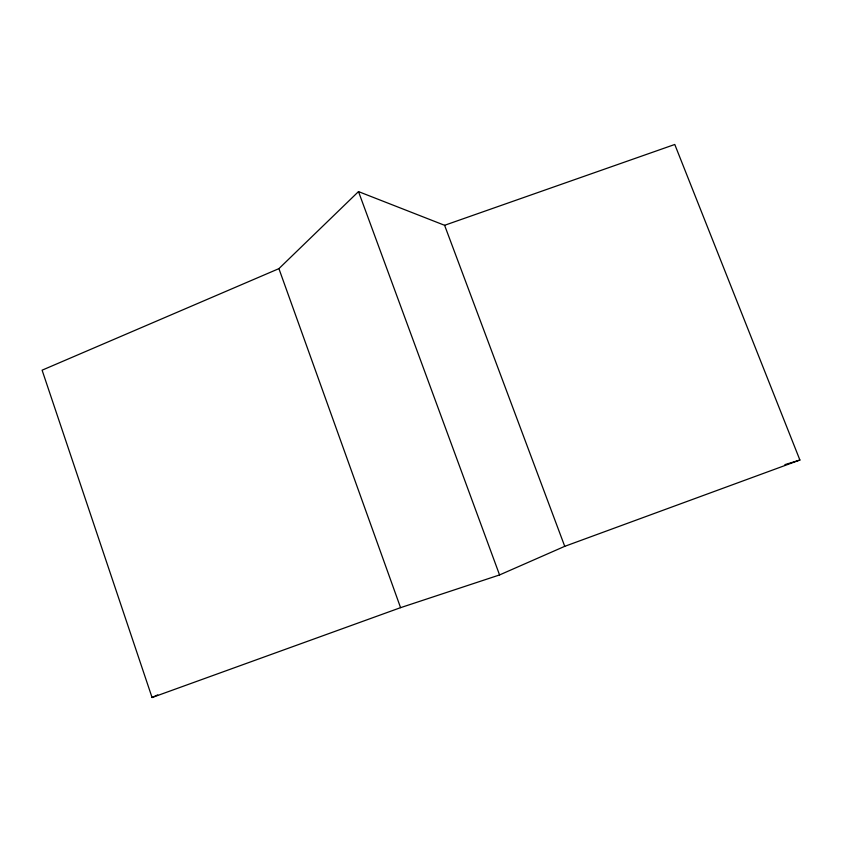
<?xml version="1.0" encoding="UTF-8"?>
<svg xmlns="http://www.w3.org/2000/svg" width="842" height="842" viewBox="0 0 842 842"><rect width="100%" height="100%" fill="white"/><g stroke="black" fill="none" stroke-linecap="round" stroke-linejoin="round"><path stroke-width="1.26" d="M278.913 268.64L358.492 191.597L444.597 225.298L674.768 144.477L799.9 460.027L564.74 546.332L499.559 574.939L400.571 607.661L152.065 697.523L42.1 370.185L278.913 268.64L400.571 607.661M152.065 697.523L157.728 694.892M784.881 464.637L799.9 460.027M444.597 225.298L564.74 546.332M358.492 191.597L499.559 574.939"/></g></svg>
